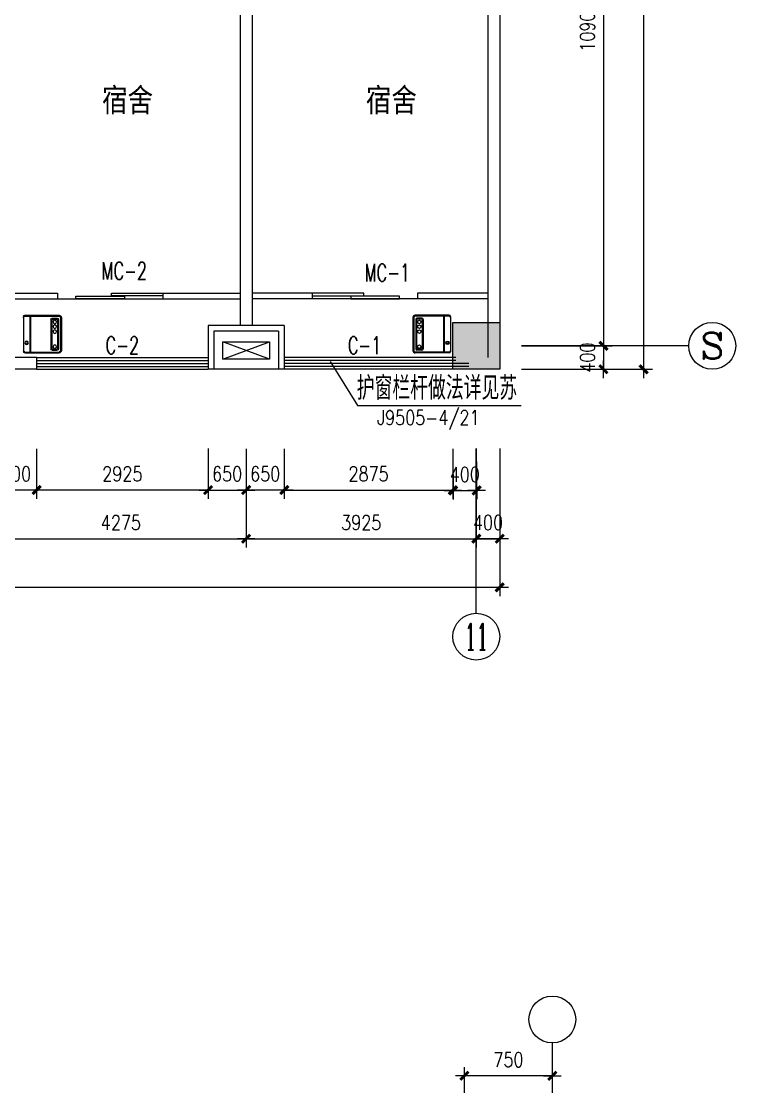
# Model space of a CAD drawing. Extents: x -357449 to -117302, y 127569 to 244935.
# Drawn here: x -268831 to -256646, y 195196 to 213382 of the extents above; entities that cross this region are included whole.
import ezdxf
from ezdxf.enums import TextEntityAlignment as Align

# ---------------------------------------------------------------- set-up
doc = ezdxf.new("R2010")
doc.units = 0
doc.header["$MEASUREMENT"] = 0
doc.layers.get('0').update_dxf_attribs({"linetype": 'CONTINUOUS'})
doc.layers.get('DEFPOINTS').update_dxf_attribs({"linetype": 'CONTINUOUS'})
for name, color, linetype in [('1', 8, 'CONTINUOUS'), ('2', 4, 'CONTINUOUS'), ('COLUMN', 4, 'CONTINUOUS'), ('DIM', 7, 'CONTINUOUS'), ('F', 31, 'CONTINUOUS'), ('JAJU', 8, 'CONTINUOUS'), ('WALL', 1, 'CONTINUOUS'), ('WINDOW', 4, 'CONTINUOUS'), ('WINDOWS', 4, 'CONTINUOUS')]:
    doc.layers.add(name, color=color, linetype=linetype)
doc.layers.add('AXIS', color=3, linetype='CONTINUOUS', lineweight=9)
doc.styles.add('_HZTXT', font='txt.shx', dxfattribs={"bigfont": 'fs.shx'})
doc.styles.add('CHINA', font='SimSun.ttf', dxfattribs={"width": 0.85, "height": 150})
doc.styles.add('COMPLEX', font='COMPLEX.shx')
doc.styles.add('DIM_FONT', font='SIMPLEX.shx', dxfattribs={"width": 0.8})
doc.styles.add('FS', font='txt.shx', dxfattribs={"width": 0.66, "height": 150, "bigfont": 'fs.shx'})
doc.dimstyles.new('DIMN-200', dxfattribs={"dimtxt": 300, "dimasz": 1, "dimexe": 250, "dimexo": 0, "dimgap": 150, "dimtad": 1, "dimdec": 0, "dimdsep": 46, "dimtxsty": 'DIM_FONT', "dimblk": '_DIMX', "dimcen": 2.5, "dimclrd": 256, "dimclre": 256, "dimclrt": 4, "dimadec": 0, "dimazin": 0, "dimtfac": 1, "dimtdec": 0, "dimtix": 1, "dimtmove": 2, "dimatfit": 3, "dimldrblk": '_DIMX', "dimfxl": 0, "dimtolj": 1, "dimtzin": 0, "dimarcsym": 0})
doc.dimstyles.get("Standard").update_dxf_attribs({"dimtxt": 375, "dimasz": 1, "dimexe": 150, "dimexo": 0, "dimgap": 200, "dimtad": 1, "dimdec": 0, "dimzin": 0, "dimdsep": 46, "dimtxsty": 'DIM_FONT', "dimblk1": '_DIMX', "dimblk2": '_DIMX', "dimsah": 1, "dimcen": 200, "dimclrd": 256, "dimclre": 256, "dimclrt": 4, "dimadec": 0, "dimazin": 0, "dimtfac": 1, "dimtdec": 0, "dimtix": 1, "dimtmove": 2, "dimatfit": 3, "dimldrblk": '_DIMX', "dimfxl": 0, "dimtolj": 1, "dimtzin": 0, "dimarcsym": 0})

# ---------------------------------------------------------------- blocks, each defined once
blk = doc.blocks.new('_DIMX')
blk.add_line((-150, 0), (150, 0))
at = {"const_width": 50}
blk.add_lwpolyline([(-70, -70), (70, 70)], dxfattribs=at)
blk = doc.blocks.new('*D568')
at = {"linetype": 'ByBlock'}
for p, q in [((-313604, 206482), (-313604, 203966)), ((-251004, 206485), (-251004, 203966)), ((-313603, 204116), (-251005, 204116))]:
    blk.add_line(p, q, dxfattribs=at)
at = {"layer": 'DEFPOINTS', "color": 0, "linetype": 'ByBlock'}
for p in [(-313604, 206482), (-251004, 206485), (-251004, 204116)]:
    blk.add_point(p, dxfattribs=at)
at = {"linetype": 'ByBlock', "rotation": 180}
blk.add_blockref('_DIMX', (-313604, 204116), dxfattribs=at)
at = {"linetype": 'ByBlock'}
blk.add_blockref('_DIMX', (-251004, 204116), dxfattribs=at)
at = {"color": 4, "linetype": 'ByBlock', "insert": (-282304, 204391), "char_height": 250, "attachment_point": 5, "style": 'DIM_FONT'}
blk.add_mtext('\\A1;62600', dxfattribs=at)
blk = doc.blocks.new('*D1341')
at = {"linetype": 'ByBlock'}
for p, q in [((-261846, 232842), (-259612, 232842)), ((-259762, 232841), (-259762, 207443)), ((-261846, 207442), (-259612, 207442))]:
    blk.add_line(p, q, dxfattribs=at)
at = {"layer": 'DEFPOINTS', "color": 0, "linetype": 'ByBlock'}
for p in [(-261846, 232842), (-261846, 207442), (-259762, 207442)]:
    blk.add_point(p, dxfattribs=at)
at = {"linetype": 'ByBlock'}
for p, rotation in [((-259762, 232842), 90), ((-259762, 207442), 270)]:
    blk.add_blockref('_DIMX', p, dxfattribs=dict(at, rotation=rotation))
at = {"color": 4, "linetype": 'ByBlock', "insert": (-260037, 220142), "char_height": 250, "attachment_point": 5, "rotation": 90, "style": 'DIM_FONT'}
blk.add_mtext('\\A1;25400', dxfattribs=at)
blk = doc.blocks.new('*D567')
at = {"linetype": 'ByBlock'}
for p, q in [((-254679, 206482), (-254679, 205626)), ((-251804, 206482), (-251804, 205626)), ((-254678, 205776), (-251805, 205776))]:
    blk.add_line(p, q, dxfattribs=at)
at = {"layer": 'DEFPOINTS', "color": 0, "linetype": 'ByBlock'}
for p in [(-254679, 206482), (-251804, 206482), (-251804, 205776)]:
    blk.add_point(p, dxfattribs=at)
at = {"linetype": 'ByBlock', "rotation": 180}
blk.add_blockref('_DIMX', (-254679, 205776), dxfattribs=at)
at = {"linetype": 'ByBlock'}
blk.add_blockref('_DIMX', (-251804, 205776), dxfattribs=at)
at = {"color": 4, "linetype": 'ByBlock', "insert": (-253241, 206051), "char_height": 250, "attachment_point": 5, "style": 'DIM_FONT'}
blk.add_mtext('\\A1;2875', dxfattribs=at)
blk = doc.blocks.new('*D139')
at = {"linetype": 'ByBlock'}
for p, q in [((-255979, 206485), (-255979, 205626)), ((-255329, 206482), (-255329, 205626)), ((-255980, 205776), (-255981, 205776)), ((-255979, 205776), (-255329, 205776)), ((-255328, 205776), (-255327, 205776))]:
    blk.add_line(p, q, dxfattribs=at)
at = {"layer": 'DEFPOINTS', "color": 0, "linetype": 'ByBlock'}
for p in [(-255979, 206485), (-255329, 206482), (-255329, 205776)]:
    blk.add_point(p, dxfattribs=at)
at = {"linetype": 'ByBlock'}
blk.add_blockref('_DIMX', (-255979, 205776), dxfattribs=at)
at = {"linetype": 'ByBlock', "rotation": 180}
blk.add_blockref('_DIMX', (-255329, 205776), dxfattribs=at)
at = {"color": 4, "linetype": 'ByBlock', "insert": (-255654, 206051), "char_height": 250, "attachment_point": 5, "style": 'DIM_FONT'}
blk.add_mtext('\\A1;650', dxfattribs=at)
blk = doc.blocks.new('*D140')
at = {"linetype": 'ByBlock'}
for p, q in [((-255329, 206482), (-255329, 205626)), ((-254679, 206482), (-254679, 205626)), ((-255330, 205776), (-255331, 205776)), ((-254679, 205776), (-255329, 205776)), ((-254678, 205776), (-254677, 205776))]:
    blk.add_line(p, q, dxfattribs=at)
at = {"layer": 'DEFPOINTS', "color": 0, "linetype": 'ByBlock'}
for p in [(-255329, 206482), (-254679, 206482), (-255329, 205776)]:
    blk.add_point(p, dxfattribs=at)
at = {"linetype": 'ByBlock'}
blk.add_blockref('_DIMX', (-255329, 205776), dxfattribs=at)
at = {"linetype": 'ByBlock', "rotation": 180}
blk.add_blockref('_DIMX', (-254679, 205776), dxfattribs=at)
at = {"color": 4, "linetype": 'ByBlock', "insert": (-255004, 206051), "char_height": 250, "attachment_point": 5, "style": 'DIM_FONT'}
blk.add_mtext('\\A1;650', dxfattribs=at)
blk = doc.blocks.new('*D142')
at = {"linetype": 'ByBlock'}
for p, q in [((-259604, 206482), (-259604, 205626)), ((-258904, 206482), (-258904, 205626)), ((-259605, 205776), (-259606, 205776)), ((-258904, 205776), (-259604, 205776)), ((-258903, 205776), (-258902, 205776))]:
    blk.add_line(p, q, dxfattribs=at)
at = {"layer": 'DEFPOINTS', "color": 0, "linetype": 'ByBlock'}
for p in [(-259604, 206482), (-258904, 206482), (-259604, 205776)]:
    blk.add_point(p, dxfattribs=at)
at = {"linetype": 'ByBlock'}
blk.add_blockref('_DIMX', (-259604, 205776), dxfattribs=at)
at = {"linetype": 'ByBlock', "rotation": 180}
blk.add_blockref('_DIMX', (-258904, 205776), dxfattribs=at)
at = {"color": 4, "linetype": 'ByBlock', "insert": (-259254, 206051), "char_height": 250, "attachment_point": 5, "style": 'DIM_FONT'}
blk.add_mtext('\\A1;700', dxfattribs=at)
blk = doc.blocks.new('*D143')
at = {"linetype": 'ByBlock'}
for p, q in [((-258904, 206482), (-258904, 205626)), ((-255979, 206482), (-255979, 205626)), ((-255980, 205776), (-258903, 205776))]:
    blk.add_line(p, q, dxfattribs=at)
at = {"layer": 'DEFPOINTS', "color": 0, "linetype": 'ByBlock'}
for p in [(-258904, 206482), (-255979, 206482), (-258904, 205776)]:
    blk.add_point(p, dxfattribs=at)
at = {"linetype": 'ByBlock', "rotation": 180}
blk.add_blockref('_DIMX', (-258904, 205776), dxfattribs=at)
at = {"linetype": 'ByBlock'}
blk.add_blockref('_DIMX', (-255979, 205776), dxfattribs=at)
at = {"color": 4, "linetype": 'ByBlock', "insert": (-257441, 206051), "char_height": 250, "attachment_point": 5, "style": 'DIM_FONT'}
blk.add_mtext('\\A1;2925', dxfattribs=at)
blk = doc.blocks.new('A$C5E2968BE')
for p, q in [((0, 606), (0, 38)), ((16, 606), (16, 38)), ((622, 643), (38, 643)), ((622, 627), (38, 627)), ((48, 573), (48, 70)), ((64, 573), (64, 70)), ((155, 595), (70, 595)), ((155, 579), (70, 579)), ((161, 573), (161, 70)), ((177, 573), (177, 70)), ((525, 627), (525, 16)), ((536, 627), (536, 16)), ((643, 622), (643, 21)), ((622, 16), (38, 16)), ((622, 0), (38, 0)), ((155, 64), (70, 64)), ((155, 48), (70, 48))]:
    blk.add_line(p, q)
for centre, radius in [((111, 529), 30), ((111, 449), 30), ((111, 364), 30), ((590, 173), 30), ((590, 173), 19.3), ((111, 106), 30)]:
    blk.add_circle(centre, radius)
for centre, radius, start, end in [((38, 606), 37.5, 90, 180), ((38, 606), 21.4, 90, 180), ((70, 573), 21.4, 90, 180), ((155, 573), 21.4, 0, 90), ((622, 622), 21.4, 0, 90), ((622, 606), 21.4, 0, 90), ((38, 38), 37.5, 180, 270), ((38, 38), 21.4, 180, 270), ((70, 70), 21.4, 180, 270), ((155, 70), 21.4, 270, 0), ((622, 38), 21.4, 270, 0), ((622, 21), 21.4, 270, 0)]:
    blk.add_arc(centre, radius, start, end)
blk = doc.blocks.new('*D153')
at = {"linetype": 'ByBlock'}
for p, q in [((-250634, 219137), (-249084, 219137)), ((-249234, 219136), (-249234, 208238)), ((-250634, 208237), (-249084, 208237))]:
    blk.add_line(p, q, dxfattribs=at)
at = {"layer": 'DEFPOINTS', "color": 0, "linetype": 'ByBlock'}
for p in [(-250634, 219137), (-250634, 208237), (-249234, 208237)]:
    blk.add_point(p, dxfattribs=at)
at = {"linetype": 'ByBlock'}
for p, rotation in [((-249234, 219137), 90), ((-249234, 208237), 270)]:
    blk.add_blockref('_DIMX', p, dxfattribs=dict(at, rotation=rotation))
at = {"color": 4, "linetype": 'ByBlock', "insert": (-249509, 213687), "char_height": 250, "attachment_point": 5, "rotation": 90, "style": 'DIM_FONT'}
blk.add_mtext('\\A1;10900', dxfattribs=at)
blk = doc.blocks.new('*D570')
at = {"linetype": 'ByBlock'}
for p, q in [((-251404, 206485), (-251404, 204795)), ((-251004, 206485), (-251004, 204795)), ((-251405, 204945), (-251406, 204945)), ((-251004, 204945), (-251404, 204945)), ((-251003, 204945), (-251002, 204945))]:
    blk.add_line(p, q, dxfattribs=at)
at = {"layer": 'DEFPOINTS', "color": 0, "linetype": 'ByBlock'}
for p in [(-251404, 206485), (-251004, 206485), (-251404, 204945)]:
    blk.add_point(p, dxfattribs=at)
at = {"linetype": 'ByBlock'}
blk.add_blockref('_DIMX', (-251404, 204945), dxfattribs=at)
at = {"linetype": 'ByBlock', "rotation": 180}
blk.add_blockref('_DIMX', (-251004, 204945), dxfattribs=at)
at = {"color": 4, "linetype": 'ByBlock', "insert": (-251204, 205220), "char_height": 250, "attachment_point": 5, "style": 'DIM_FONT'}
blk.add_mtext('\\A1;400', dxfattribs=at)
blk = doc.blocks.new('*D569')
at = {"linetype": 'ByBlock'}
for p, q in [((-251404, 206474), (-251404, 204795)), ((-251004, 206474), (-251004, 204795)), ((-251405, 204945), (-251406, 204945)), ((-251404, 204945), (-251004, 204945)), ((-251003, 204945), (-251002, 204945))]:
    blk.add_line(p, q, dxfattribs=at)
at = {"layer": 'DEFPOINTS', "color": 0, "linetype": 'ByBlock'}
for p in [(-251404, 206474), (-251004, 206474), (-251004, 204945)]:
    blk.add_point(p, dxfattribs=at)
at = {"linetype": 'ByBlock'}
blk.add_blockref('_DIMX', (-251404, 204945), dxfattribs=at)
at = {"linetype": 'ByBlock', "rotation": 180}
blk.add_blockref('_DIMX', (-251004, 204945), dxfattribs=at)
at = {"color": 4, "linetype": 'ByBlock', "insert": (-251204, 205220), "char_height": 250, "attachment_point": 5, "style": 'DIM_FONT'}
blk.add_mtext('\\A1;400', dxfattribs=at)
blk = doc.blocks.new('*D566')
at = {"linetype": 'ByBlock'}
for p, q in [((-251804, 206482), (-251797, 205616)), ((-251404, 206485), (-251397, 205619)), ((-251799, 205766), (-251800, 205766)), ((-251798, 205766), (-251398, 205769)), ((-251397, 205769), (-251396, 205769))]:
    blk.add_line(p, q, dxfattribs=at)
at = {"layer": 'DEFPOINTS', "color": 0, "linetype": 'ByBlock'}
for p in [(-251804, 206482), (-251404, 206485), (-251398, 205769)]:
    blk.add_point(p, dxfattribs=at)
at = {"linetype": 'ByBlock'}
for p, rotation in [((-251798, 205766), 0.4611912674194052), ((-251398, 205769), 180.4611912674194)]:
    blk.add_blockref('_DIMX', p, dxfattribs=dict(at, rotation=rotation))
at = {"color": 4, "linetype": 'ByBlock', "insert": (-251600, 206042), "char_height": 250, "attachment_point": 5, "rotation": 0.4612, "style": 'DIM_FONT'}
blk.add_mtext('\\A1;400', dxfattribs=at)
blk = doc.blocks.new('*D1340')
at = {"linetype": 'ByBlock'}
for p, q in [((-261846, 207842), (-260296, 207842)), ((-260446, 207843), (-260446, 207844)), ((-260446, 207842), (-260446, 207442)), ((-261846, 207442), (-260296, 207442)), ((-260446, 207441), (-260446, 207440))]:
    blk.add_line(p, q, dxfattribs=at)
at = {"layer": 'DEFPOINTS', "color": 0, "linetype": 'ByBlock'}
for p in [(-261846, 207842), (-261846, 207442), (-260446, 207442)]:
    blk.add_point(p, dxfattribs=at)
at = {"linetype": 'ByBlock'}
for p, rotation in [((-260446, 207842), 270), ((-260446, 207442), 90)]:
    blk.add_blockref('_DIMX', p, dxfattribs=dict(at, rotation=rotation))
at = {"color": 4, "linetype": 'ByBlock', "insert": (-260721, 207642), "char_height": 250, "attachment_point": 5, "rotation": 90, "style": 'DIM_FONT'}
blk.add_mtext('\\A1;400', dxfattribs=at)
blk = doc.blocks.new('*D417')
at = {"linetype": 'ByBlock'}
for p, q in [((-296656, 130427), (-296656, 131130)), ((-295156, 130427), (-295156, 131130)), ((-295157, 130980), (-296655, 130980))]:
    blk.add_line(p, q, dxfattribs=at)
at = {"layer": 'DEFPOINTS', "color": 0, "linetype": 'ByBlock'}
for p in [(-296656, 130980), (-296656, 130427), (-295156, 130427)]:
    blk.add_point(p, dxfattribs=at)
at = {"linetype": 'ByBlock', "rotation": 180}
blk.add_blockref('_DIMX', (-296656, 130980), dxfattribs=at)
at = {"linetype": 'ByBlock'}
blk.add_blockref('_DIMX', (-295156, 130980), dxfattribs=at)
at = {"color": 4, "linetype": 'ByBlock', "insert": (-295906, 131255), "char_height": 250, "attachment_point": 5, "style": 'DIM_FONT'}
blk.add_mtext('\\A1;750', dxfattribs=at)
blk = doc.blocks.new('*D620')
at = {"linetype": 'ByBlock'}
for p, q in [((-259604, 206482), (-259604, 204795)), ((-255329, 206482), (-255329, 204795)), ((-259603, 204945), (-255330, 204945))]:
    blk.add_line(p, q, dxfattribs=at)
at = {"layer": 'DEFPOINTS', "color": 0, "linetype": 'ByBlock'}
for p in [(-259604, 206482), (-255329, 206482), (-255329, 204945)]:
    blk.add_point(p, dxfattribs=at)
at = {"linetype": 'ByBlock', "rotation": 180}
blk.add_blockref('_DIMX', (-259604, 204945), dxfattribs=at)
at = {"linetype": 'ByBlock'}
blk.add_blockref('_DIMX', (-255329, 204945), dxfattribs=at)
at = {"color": 4, "linetype": 'ByBlock', "insert": (-257466, 205220), "char_height": 250, "attachment_point": 5, "style": 'DIM_FONT'}
blk.add_mtext('\\A1;4275', dxfattribs=at)
blk = doc.blocks.new('*D619')
at = {"linetype": 'ByBlock'}
for p, q in [((-255329, 206482), (-255329, 204795)), ((-251404, 206474), (-251404, 204795)), ((-255328, 204945), (-251405, 204945))]:
    blk.add_line(p, q, dxfattribs=at)
at = {"layer": 'DEFPOINTS', "color": 0, "linetype": 'ByBlock'}
for p in [(-255329, 206482), (-251404, 206474), (-251404, 204945)]:
    blk.add_point(p, dxfattribs=at)
at = {"linetype": 'ByBlock', "rotation": 180}
blk.add_blockref('_DIMX', (-255329, 204945), dxfattribs=at)
at = {"linetype": 'ByBlock'}
blk.add_blockref('_DIMX', (-251404, 204945), dxfattribs=at)
at = {"color": 4, "linetype": 'ByBlock', "insert": (-253366, 205220), "char_height": 250, "attachment_point": 5, "style": 'DIM_FONT'}
blk.add_mtext('\\A1;3925', dxfattribs=at)

msp = doc.modelspace()

# ---------------------------------------------------------------- hatches: boundary and pattern name
at = {"layer": 'COLUMN'}
msp.add_hatch(color=256, dxfattribs=at).paths.add_polyline_path([(-261470.51, 207441.93), (-260670.51, 207441.93), (-260670.51, 208241.93), (-261470.51, 208241.93)])

# ---------------------------------------------------------------- linework, layer by layer
at = {"layer": '1'}
for p, q in [((-264595.51, 207613.2), (-265395.51, 207913.2)), ((-265395.51, 207613.2), (-264595.51, 207913.2))]:
    msp.add_line(p, q, dxfattribs=at)
msp.add_lwpolyline([(-265395.51, 207913.2), (-264595.51, 207913.2), (-264595.51, 207613.2), (-265395.51, 207613.2)], close=True, dxfattribs=at)
at = {"layer": '2', "color": 4}
msp.add_lwpolyline([(-263561.03, 207571.93), (-263096.35, 206821.43), (-260303.66, 206821.43)], dxfattribs=at)
at = {"layer": 'AXIS'}
for p, q in [((-257445.63, 207841.93), (-260300.41, 207841.93)), ((-261070.51, 203277.82), (-261070.51, 206090.05))]:
    msp.add_line(p, q, dxfattribs=at)
for centre in [(-257045.63, 207841.93), (-261070.51, 202877.82), (-259772.68, 196342.71)]:
    msp.add_circle(centre, 400, dxfattribs=at)
at = {"layer": 'COLUMN'}
msp.add_lwpolyline([(-261470.51, 208241.93), (-260670.51, 208241.93), (-260670.51, 207441.93), (-261470.51, 207441.93)], close=True, dxfattribs=at)
at = {"layer": 'JAJU', "color": 8}
for p, q in [((-268570.51, 207641.93), (-265645.51, 207641.93)), ((-268570.51, 207591.93), (-265645.51, 207591.93)), ((-261420.51, 207641.93), (-264345.51, 207641.93)), ((-261420.51, 207591.93), (-264345.51, 207591.93))]:
    msp.add_line(p, q, dxfattribs=at)
at = {"layer": 'WALL'}
for p, q in [((-260870.51, 219191.93), (-260870.51, 207641.93)), ((-260670.51, 219191.93), (-260670.51, 207441.93)), ((-265095.51, 215091.93), (-265095.51, 208191.93)), ((-264895.51, 215091.93), (-264895.51, 208191.93)), ((-265645.51, 208191.93), (-265645.51, 207441.93)), ((-264345.51, 208191.93), (-265645.51, 208191.93)), ((-265545.51, 208091.93), (-265545.51, 207441.93)), ((-264445.51, 208091.93), (-265545.51, 208091.93)), ((-264445.51, 208091.93), (-264445.51, 207441.93)), ((-264345.51, 208191.93), (-264345.51, 207441.93)), ((-268570.51, 207641.93), (-269170.51, 207641.93)), ((-268570.51, 207641.93), (-268570.51, 207441.93)), ((-268570.51, 207441.93), (-269970.51, 207441.93)), ((-265545.51, 207441.93), (-265645.51, 207441.93)), ((-264345.51, 207441.93), (-264445.51, 207441.93))]:
    msp.add_line(p, q, dxfattribs=at)
at = {"layer": 'WINDOW'}
for p, q in [((-268214.72, 208641.93), (-266414.72, 208641.93)), ((-262070.51, 208641.93), (-263870.51, 208641.93)), ((-259772.68, 194828.26), (-259772.68, 195942.71))]:
    msp.add_line(p, q, dxfattribs=at)
at = {"layer": 'WINDOWS'}
for p, q in [((-269170.51, 208741.93), (-268214.72, 208741.93)), ((-269170.51, 208641.93), (-268214.72, 208641.93)), ((-268214.72, 208741.93), (-268214.72, 208641.93)), ((-266414.72, 208741.93), (-265095.51, 208741.93)), ((-266414.72, 208741.93), (-266414.72, 208641.93)), ((-266414.72, 208641.93), (-265095.51, 208641.93)), ((-263870.51, 208741.93), (-264895.51, 208741.93)), ((-263870.51, 208641.93), (-264895.51, 208641.93)), ((-263870.51, 208741.93), (-263870.51, 208641.93)), ((-262070.51, 208741.93), (-262070.51, 208641.93)), ((-260870.51, 208741.93), (-262070.51, 208741.93)), ((-260870.51, 208641.93), (-262070.51, 208641.93)), ((-268570.51, 207541.93), (-265645.51, 207541.93)), ((-261195.51, 207541.93), (-264345.51, 207541.93)), ((-268570.51, 207491.93), (-265645.51, 207491.93)), ((-268570.51, 207441.93), (-265645.51, 207441.93)), ((-264445.51, 207441.93), (-265545.51, 207441.93)), ((-261195.51, 207491.93), (-264345.51, 207491.93)), ((-261195.51, 207441.93), (-264345.51, 207441.93))]:
    msp.add_line(p, q, dxfattribs=at)
for points in [[(-267902.39, 208690.66), (-267072.26, 208690.66), (-267072.26, 208641.93), (-267902.39, 208641.93)], [(-267294.41, 208741.93), (-266414.72, 208741.93), (-266414.72, 208693.19), (-267294.41, 208693.19)], [(-262990.82, 208741.93), (-263870.51, 208741.93), (-263870.51, 208693.19), (-262990.82, 208693.19)], [(-262382.84, 208690.66), (-263212.97, 208690.66), (-263212.97, 208641.93), (-262382.84, 208641.93)]]:
    msp.add_lwpolyline(points, close=True, dxfattribs=at)

# ---------------------------------------------------------------- block references
at = {"layer": '1', "xscale": -1}
msp.add_blockref('A$C5E2968BE', (-268148.52, 207720.41), dxfattribs=at)
at = {"layer": '1'}
msp.add_blockref('A$C5E2968BE', (-262152.1, 207720.41), dxfattribs=at)

# ---------------------------------------------------------------- texts
at = {"layer": '2', "color": 4, "style": '_HZTXT', "width": 0.8}
for s, height, p in [('护窗栏杆做法详见苏', 400, (-263109.46, 206921.15)), ('J9505-4/21', 250, (-262763.35, 206491.14))]:
    msp.add_text(s, height=height, dxfattribs=at).set_placement(p)
at = {"layer": 'AXIS', "style": 'COMPLEX'}
for tag, text, width, p, p2 in [('S', 'S', 1.339286, (-257246.71, 207617.93), (-256846.71, 207617.93)), ('11', '', 0.78125, (-261270.51, 202653.82), (-260870.51, 202653.82))]:
    msp.add_attdef(tag, text=text, height=448, dxfattribs=dict(at, width=width)).set_placement(p, p2, align=Align.FIT)
at = {"layer": 'DIM', "style": 'CHINA', "width": 0.8}
for p in [(-267455.1, 211838.92), (-262955.1, 211838.92)]:
    msp.add_text('宿舍', height=400, dxfattribs=at).set_placement(p)
at = {"layer": 'F', "style": 'FS', "width": 0.66}
for s, p in [('MC-2', (-267461.19, 208972.44)), ('MC-1', (-262973.97, 208940.64)), ('C-2', (-267392.26, 207700.46)), ('C-1', (-263260.39, 207700.46))]:
    msp.add_text(s, height=300, dxfattribs=at).set_placement(p)

# ---------------------------------------------------------------- dimensions: what is measured, and where the dimension line sits
at = {"layer": 'AXIS'}
for base, p1, p2, angle, dimstyle, override, picture, middle, set_off in [((-258216.39, 207441.93), (-260300.41, 232841.93), (-260300.41, 207441.93), 90, 'Standard', {"dimtxt": 250, "dimgap": 150, "dimblk": '_DIMX'}, '*D1341', (-258491.39, 220141.93), (1545.67, 0)), ((-258900.41, 207841.93), (-260300.41, 218741.93), (-260300.41, 207841.93), 90, 'DIMN-200', {"dimtxt": 250, "dimexe": 150, "dimzin": 0, "dimblk1": '_DIMX', "dimblk2": '_DIMX', "dimsah": 1, "dimcen": 200}, '*D153', (-259175.41, 213291.93), (-9666.64, -395.33)), ((-258900.41, 207441.93), (-260300.41, 207841.93), (-260300.41, 207441.93), 90, 'Standard', {"dimtxt": 250, "dimgap": 150, "dimblk": '_DIMX'}, '*D1340', (-259175.41, 207641.93), (1545.67, 0)), ((-264995.51, 205380.78), (-264345.51, 206086.83), (-264995.51, 206086.83), 180, 'DIMN-200', {"dimtxt": 250, "dimexe": 150, "dimzin": 0, "dimblk1": '_DIMX', "dimblk2": '_DIMX', "dimsah": 1, "dimcen": 200}, '*D140', (-264670.51, 205655.78), (-9666.64, -395.33)), ((-261070.51, 204549.64), (-264995.51, 206086.83), (-261070.51, 206079.04), 180, 'DIMN-200', {"dimtxt": 250, "dimexe": 150, "dimzin": 0, "dimblk1": '_DIMX', "dimblk2": '_DIMX', "dimsah": 1, "dimcen": 200}, '*D619', (-263033.01, 204824.64), (-9666.64, -395.33))]:
    dim = msp.add_linear_dim(base=base, p1=p1, p2=p2, angle=angle, dimstyle=dimstyle, override=override, dxfattribs=at)
    dim.commit()
    dim.dimension.update_dxf_attribs({"geometry": picture, "text_midpoint": middle, "insert": set_off})
for base, p1, p2, dimstyle, override, picture, middle in [((-260670.51, 203720.34), (-323270.51, 206086.83), (-260670.51, 206090.05), 'Standard', {"dimtxt": 250, "dimgap": 150, "dimblk": '_DIMX'}, '*D568', (-291970.51, 203995.34)), ((-264995.51, 205380.78), (-265645.51, 206090.05), (-264995.51, 206086.83), 'DIMN-200', {"dimtxt": 250, "dimexe": 150, "dimzin": 0, "dimblk1": '_DIMX', "dimblk2": '_DIMX', "dimsah": 1, "dimcen": 200}, '*D139', (-265320.51, 205655.78)), ((-260670.51, 204549.84), (-261070.51, 206079.04), (-260670.51, 206079.04), 'DIMN-200', {"dimtxt": 250, "dimexe": 150, "dimzin": 0, "dimblk1": '_DIMX', "dimblk2": '_DIMX', "dimsah": 1, "dimcen": 200}, '*D569', (-260870.51, 204824.84))]:
    dim = msp.add_linear_dim(base=base, p1=p1, p2=p2, dimstyle=dimstyle, override=override, dxfattribs=at)
    dim.commit()
    dim.dimension.update_dxf_attribs({"geometry": picture, "text_midpoint": middle, "insert": (-9666.64, -395.33)})
for p1, p2, distance, picture, middle in [((-268570.51, 206086.83), (-269270.51, 206086.83), 706.05, '*D142', (-268920.51, 205655.78)), ((-265645.51, 206086.83), (-268570.51, 206086.83), 706.05, '*D143', (-267108.01, 205655.78)), ((-264345.51, 206086.83), (-261470.51, 206086.83), -706.05, '*D567', (-262908.01, 205655.78)), ((-261470.51, 206086.83), (-261070.51, 206090.05), -716.6, '*D566', (-261266.96, 205646.85))]:
    dim = msp.add_aligned_dim(p1=p1, p2=p2, distance=distance, dimstyle='DIMN-200', override={"dimtxt": 250, "dimexe": 150, "dimzin": 0, "dimblk1": '_DIMX', "dimblk2": '_DIMX', "dimsah": 1, "dimcen": 200}, dxfattribs=at)
    dim.commit()
    dim.dimension.update_dxf_attribs({"geometry": picture, "text_midpoint": middle, "insert": (-9666.64, -395.33)})
at = {"layer": 'WINDOW'}
dim = msp.add_linear_dim(base=(-264995.51, 204549.64), p1=(-269270.51, 206086.83), p2=(-264995.51, 206086.83), dimstyle='Standard', override={"dimtxt": 250, "dimgap": 150, "dimblk": '_DIMX'}, dxfattribs=at)
dim.commit()
dim.dimension.update_dxf_attribs({"geometry": '*D620', "text_midpoint": (-267133.01, 204824.64), "insert": (-9666.64, -395.33)})
at = {"layer": 'WINDOWS'}
for base, p1, p2, override, picture, middle, set_off in [((-261070.51, 204549.84), (-260670.51, 206090.05), (-261070.51, 206090.05), {"dimtxt": 250, "dimgap": 150, "dimblk": '_DIMX'}, '*D570', (-260870.51, 204824.84), (-9666.64, -395.33)), ((-261273.09, 195381.38), (-259772.68, 194828.26), (-261273.09, 194828.26), {"dimtxt": 250, "dimgap": 150, "dimlfac": 0.5, "dimblk": '_DIMX'}, '*D417', (-260522.88, 195656.38), (35383.08, 64401.3))]:
    dim = msp.add_linear_dim(base=base, p1=p1, p2=p2, dimstyle='Standard', override=override, dxfattribs=at)
    dim.commit()
    dim.dimension.update_dxf_attribs({"geometry": picture, "text_midpoint": middle, "insert": set_off})

doc.saveas('drawing.dxf')
